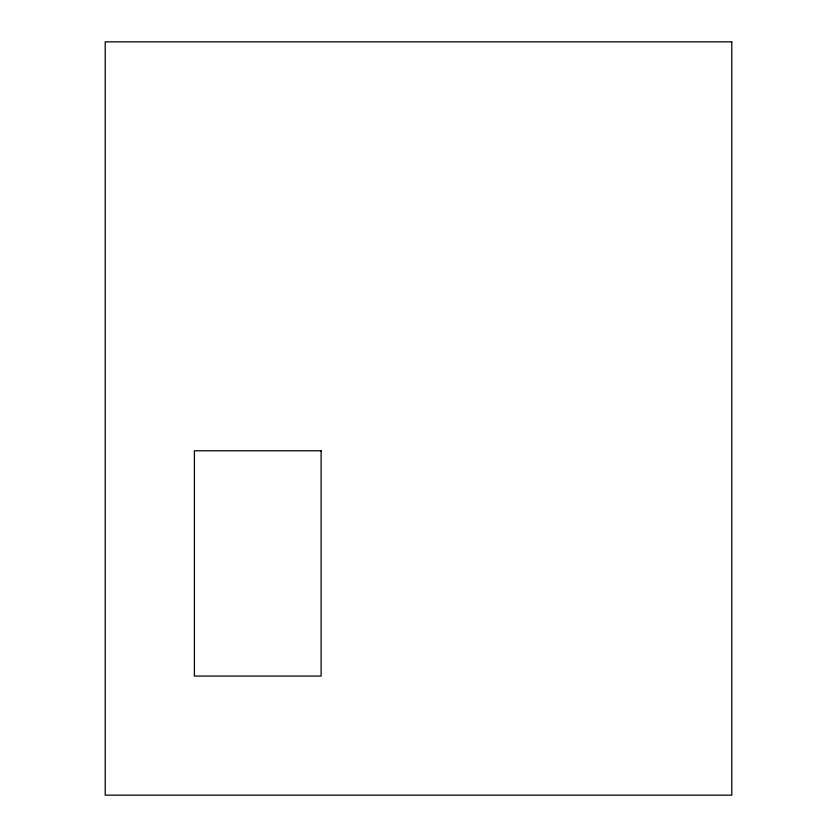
<?xml version="1.0" encoding="UTF-8"?>
<svg xmlns="http://www.w3.org/2000/svg" width="837" height="837" viewBox="0 0 837 837"><rect width="100%" height="100%" fill="white"/><g stroke="black" fill="none" stroke-linecap="round" stroke-linejoin="round"><path stroke-width="1.26" d="M731.789 41.85L105.211 41.85L105.211 795.15L731.789 795.15L731.789 41.85M321.126 450.787L194.404 450.787L194.404 676.076L321.126 676.076L321.126 450.787"/></g></svg>
